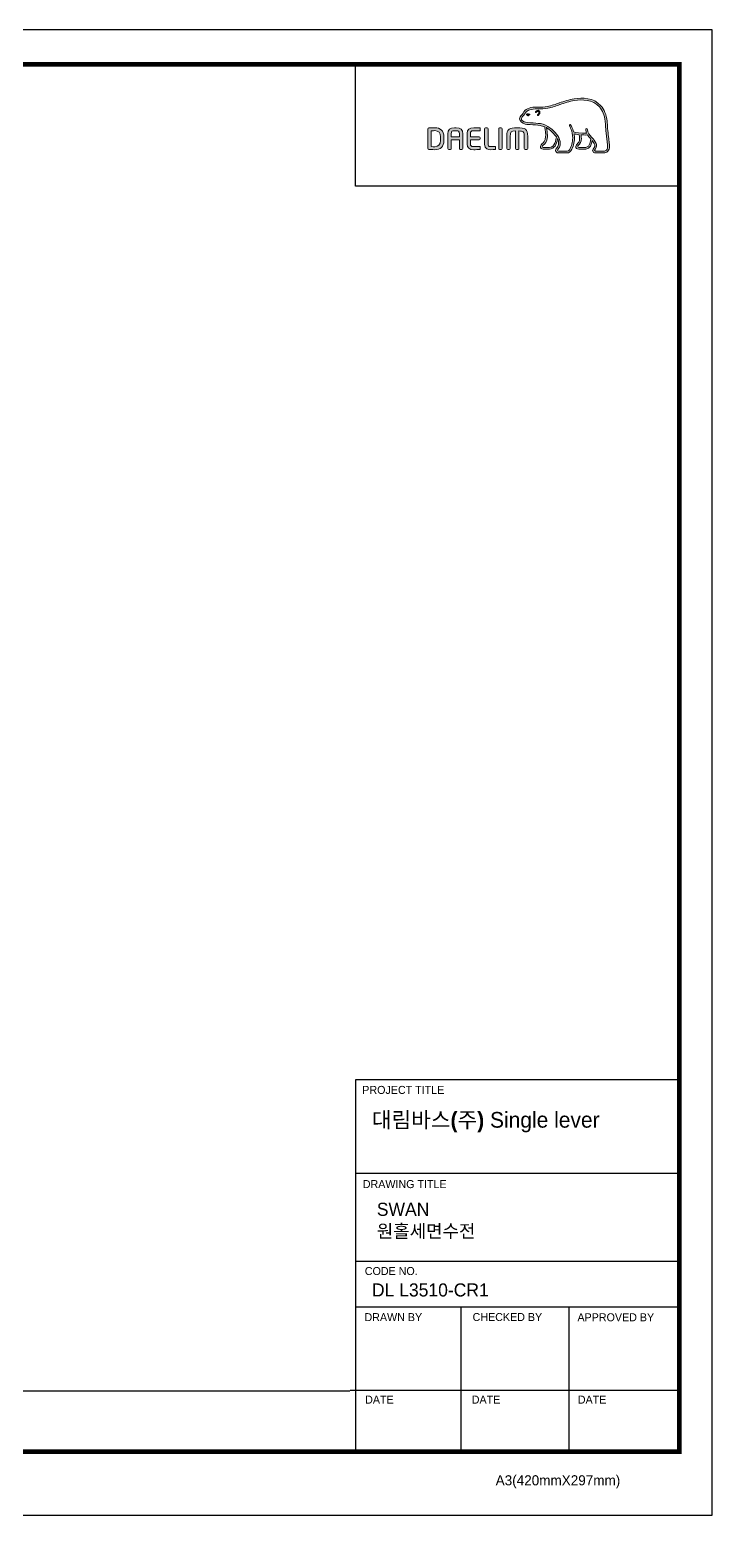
# Model space of a CAD drawing. Extents: x 840 to 1630, y 0 to 579.
# Drawn here: x 1364 to 1630, y 0 to 579 of the extents above; entities that cross this region are included whole.
import ezdxf

# ---------------------------------------------------------------- set-up
doc = ezdxf.new("R2010")
doc.units = 0
doc.header["$LTSCALE"] = 10
doc.header["$MEASUREMENT"] = 0
doc.layers.get('0').update_dxf_attribs({"linetype": 'CONTINUOUS'})
doc.layers.add('레이어 1', color=7, linetype='CONTINUOUS', lineweight=0)
doc.styles.add('Daelim Dimension', font='')
doc.styles.get('Daelim Dimension').set_extended_font_data('나눔고딕')

msp = doc.modelspace()

# ---------------------------------------------------------------- hatches: boundary and pattern name
at = {"layer": '레이어 1'}
h = msp.add_hatch(color=5, dxfattribs=at)
h.dxf.hatch_style = 1
edge = h.paths.add_edge_path(flags=16)
edge.add_spline(control_points=[(1588.63, 531.89), (1588.29, 531.51), (1587.86, 531.5), (1587.84, 531.5), (1587.84, 531.5), (1584.37, 531.5), (1584.37, 531.5), (1584.25, 531.5), (1584.15, 531.53), (1584.09, 531.6), (1584.03, 531.65), (1584.01, 531.73), (1584.01, 531.82), (1584.01, 532.02), (1584.15, 532.2), (1584.3, 532.39), (1584.44, 532.57), (1584.58, 532.74), (1584.65, 532.95), (1584.84, 533.46), (1584.82, 534), (1584.6, 534.48), (1584.19, 535.35), (1583.58, 536.03), (1582.99, 536.69), (1582.99, 536.69), (1582.79, 536.91), (1582.79, 536.91), (1582.03, 537.77), (1581.24, 538.65), (1581.18, 539.84), (1581.16, 540.08), (1581.05, 540.22), (1580.9, 540.21), (1580.9, 540.21), (1580.68, 540.11), (1580.67, 540.11), (1580.61, 540.04), (1580.58, 539.94), (1580.58, 539.83), (1580.58, 539.83), (1580.58, 539.79), (1580.58, 539.79), (1580.61, 539.35), (1580.71, 538.93), (1580.89, 538.49), (1580.89, 538.49), (1580.91, 538.45), (1580.91, 538.45), (1580.91, 538.45), (1580.86, 538.44), (1580.86, 538.44), (1578.64, 538.36), (1576.46, 538.78), (1575.82, 538.93), (1575.42, 540.52), (1574.78, 541.57), (1574.76, 541.62), (1574.71, 541.7), (1574.63, 541.77), (1574.55, 541.79), (1574.55, 541.79), (1574.36, 541.76), (1574.34, 541.76), (1574.32, 541.73), (1574.29, 541.69), (1574.22, 541.59), (1574.22, 541.59), (1574.21, 541.51), (1574.21, 541.51), (1574.21, 541.51), (1574.27, 541.3), (1574.27, 541.3), (1574.32, 541.22), (1575.46, 539.22), (1575.46, 536.57), (1575.46, 534.94), (1575.03, 533.4), (1574.18, 531.99), (1573.98, 531.65), (1573.71, 531.5), (1573.32, 531.5), (1573.32, 531.5), (1569.9, 531.5), (1569.9, 531.5), (1569.79, 531.5), (1569.55, 531.58), (1569.55, 531.83), (1569.55, 531.96), (1569.68, 532.19), (1569.89, 532.42), (1571.31, 534.01), (1570.49, 536.48), (1569.13, 538.11), (1567.81, 539.68), (1565.66, 541.66), (1562.9, 542.16), (1561.92, 542.33), (1560.31, 542.42), (1559.01, 542.5), (1559.01, 542.5), (1557.7, 542.58), (1557.7, 542.58), (1557.02, 542.63), (1555.91, 543.04), (1555.57, 543.68), (1555.43, 543.95), (1555.44, 544.22), (1555.62, 544.53), (1555.74, 544.72), (1555.89, 544.88), (1556.09, 545.07), (1556.3, 545.29), (1556.52, 545.52), (1556.7, 545.82), (1556.7, 545.82), (1556.75, 545.91), (1556.75, 545.91), (1557.41, 547.17), (1558.76, 547.84), (1560.79, 547.89), (1560.79, 547.89), (1561.93, 547.9), (1561.93, 547.9), (1563.18, 547.91), (1564.6, 547.92), (1565.76, 548.17), (1567.4, 548.52), (1569.05, 549.08), (1570.5, 549.58), (1570.5, 549.58), (1570.54, 549.59), (1570.54, 549.59), (1572.34, 550.21), (1574.19, 550.84), (1576.09, 551.15), (1579.13, 551.65), (1583.3, 551.63), (1585.92, 548.69), (1587.13, 547.33), (1587.88, 545.45), (1588.14, 543.12), (1588.14, 543.12), (1588.13, 543.12), (1588.12, 543.13), (1588.14, 543.08), (1588.16, 542.82), (1588.27, 541.34), (1588.3, 540.62), (1588.33, 539.88), (1588.52, 538.51), (1588.52, 538.51), (1589.05, 533.93), (1589.05, 533.93), (1589.05, 533.93), (1589.08, 533.37), (1589.08, 533.37), (1589.08, 532.71), (1588.93, 532.21), (1588.63, 531.89)], knot_values=[0, 0, 0, 0, 1, 1, 1, 2, 2, 2, 3, 3, 3, 4, 4, 4, 5, 5, 5, 6, 6, 6, 7, 7, 7, 8, 8, 8, 9, 9, 9, 10, 10, 10, 11, 11, 11, 12, 12, 12, 13, 13, 13, 14, 14, 14, 15, 15, 15, 16, 16, 16, 17, 17, 17, 18, 18, 18, 19, 19, 19, 20, 20, 20, 21, 21, 21, 22, 22, 22, 23, 23, 23, 24, 24, 24, 25, 25, 25, 26, 26, 26, 27, 27, 27, 28, 28, 28, 29, 29, 29, 30, 30, 30, 31, 31, 31, 32, 32, 32, 33, 33, 33, 34, 34, 34, 35, 35, 35, 36, 36, 36, 37, 37, 37, 38, 38, 38, 39, 39, 39, 40, 40, 40, 41, 41, 41, 42, 42, 42, 43, 43, 43, 44, 44, 44, 45, 45, 45, 46, 46, 46, 47, 47, 47, 48, 48, 48, 49, 49, 49, 50, 50, 50, 51, 51, 51, 52, 52, 52, 53, 53, 53, 53], degree=3, periodic=0)
edge = h.paths.add_edge_path(flags=16)
edge.add_spline(control_points=[(1580.63, 532.88), (1580.63, 532.88), (1577.8, 532.88), (1577.8, 532.88), (1577.59, 532.88), (1577.43, 533.04), (1577.43, 533.26), (1577.43, 533.41), (1577.56, 533.59), (1577.68, 533.72), (1578.25, 534.27), (1578.84, 535.03), (1578.84, 536.47), (1578.84, 536.47), (1578.8, 537.12), (1578.8, 537.13), (1578.8, 537.13), (1578.7, 537.76), (1578.7, 537.76), (1578.7, 537.76), (1578.69, 537.8), (1578.69, 537.8), (1578.69, 537.8), (1578.73, 537.8), (1578.73, 537.8), (1579.26, 537.76), (1580.29, 537.7), (1581.27, 537.75), (1581.51, 537.35), (1581.91, 536.85), (1582.5, 536.17), (1582.47, 535.83), (1582.19, 532.88), (1580.63, 532.88)], knot_values=[0, 0, 0, 0, 1, 1, 1, 2, 2, 2, 3, 3, 3, 4, 4, 4, 5, 5, 5, 6, 6, 6, 7, 7, 7, 8, 8, 8, 9, 9, 9, 10, 10, 10, 11, 11, 11, 11], degree=3, periodic=0)
edge = h.paths.add_edge_path(flags=16)
edge.add_spline(control_points=[(1566.45, 532.88), (1566.45, 532.88), (1563.97, 532.88), (1563.97, 532.88), (1563.78, 532.88), (1563.58, 533.03), (1563.58, 533.26), (1563.58, 533.39), (1563.7, 533.56), (1563.91, 533.73), (1564.54, 534.23), (1565.49, 534.99), (1565.59, 537.08), (1565.59, 537.08), (1565.61, 537.65), (1565.61, 537.65), (1565.61, 538.54), (1565.4, 539.61), (1565.21, 540.57), (1565.21, 540.57), (1565.18, 540.67), (1565.18, 540.67), (1565.18, 540.67), (1565.26, 540.6), (1565.26, 540.6), (1565.63, 540.38), (1567.65, 539), (1569.09, 536.97), (1568.97, 536.01), (1568.43, 532.88), (1566.45, 532.88)], knot_values=[0, 0, 0, 0, 1, 1, 1, 2, 2, 2, 3, 3, 3, 4, 4, 4, 5, 5, 5, 6, 6, 6, 7, 7, 7, 8, 8, 8, 9, 9, 9, 10, 10, 10, 10], degree=3, periodic=0)
edge = h.paths.add_edge_path()
edge.add_spline(control_points=[(1589.75, 534), (1589.74, 534), (1589.22, 538.61), (1589.22, 538.61), (1589.02, 539.98), (1589, 540.72), (1588.97, 541.37), (1588.97, 541.37), (1588.84, 543.19), (1588.84, 543.19), (1588.56, 545.67), (1587.76, 547.68), (1586.45, 549.15), (1583.61, 552.34), (1579.19, 552.37), (1575.97, 551.84), (1574, 551.52), (1572.12, 550.87), (1570.3, 550.25), (1570.3, 550.25), (1570.24, 550.23), (1570.24, 550.23), (1568.82, 549.74), (1567.2, 549.19), (1565.61, 548.85), (1564.53, 548.62), (1563.16, 548.61), (1561.96, 548.6), (1561.96, 548.6), (1560.76, 548.59), (1560.76, 548.59), (1558.47, 548.53), (1556.91, 547.74), (1556.12, 546.23), (1556.12, 546.23), (1556.09, 546.16), (1556.09, 546.16), (1555.96, 545.94), (1555.76, 545.74), (1555.59, 545.57), (1555.4, 545.38), (1555.18, 545.16), (1555.02, 544.88), (1554.85, 544.6), (1554.77, 544.32), (1554.77, 544.04), (1554.77, 543.81), (1554.83, 543.58), (1554.95, 543.36), (1555.43, 542.44), (1556.82, 541.94), (1557.65, 541.88), (1557.65, 541.88), (1558.87, 541.8), (1558.9, 541.8), (1560.12, 541.73), (1561.8, 541.64), (1562.77, 541.46), (1563.34, 541.36), (1563.99, 541.16), (1564.59, 540.88), (1564.63, 540.72), (1564.94, 539.34), (1564.94, 537.65), (1564.94, 537.65), (1564.93, 537.11), (1564.93, 537.11), (1564.84, 535.32), (1564.06, 534.7), (1563.49, 534.24), (1563.43, 534.19), (1562.92, 533.77), (1562.88, 533.26), (1562.86, 532.98), (1562.94, 532.71), (1563.12, 532.53), (1563.3, 532.32), (1563.59, 532.22), (1563.97, 532.22), (1563.97, 532.22), (1566.45, 532.22), (1566.45, 532.22), (1568.31, 532.22), (1569.22, 534.22), (1569.5, 536.09), (1569.5, 536.09), (1569.51, 536.35), (1569.51, 536.35), (1569.51, 536.35), (1569.59, 536.22), (1569.59, 536.22), (1569.82, 535.69), (1569.97, 535.06), (1569.97, 534.58), (1569.97, 533.91), (1569.76, 533.33), (1569.37, 532.89), (1569.27, 532.79), (1568.77, 532.28), (1568.77, 531.76), (1568.77, 531.76), (1568.77, 531.68), (1568.77, 531.68), (1568.85, 531.07), (1569.34, 530.8), (1569.79, 530.8), (1569.79, 530.8), (1573.32, 530.8), (1573.32, 530.8), (1573.95, 530.8), (1574.46, 531.09), (1574.79, 531.63), (1575.68, 533.12), (1576.14, 534.73), (1576.14, 536.43), (1576.14, 536.96), (1576.09, 537.53), (1575.99, 538.12), (1575.99, 538.12), (1575.98, 538.16), (1575.98, 538.16), (1575.98, 538.16), (1576.03, 538.15), (1576.03, 538.15), (1576.45, 538.07), (1577.13, 537.95), (1577.98, 537.86), (1577.98, 537.86), (1578, 537.86), (1578, 537.86), (1578, 537.86), (1578.11, 537.21), (1578.11, 537.21), (1578.11, 537.21), (1578.14, 537.06), (1578.14, 537.06), (1578.14, 537.06), (1578.17, 536.49), (1578.17, 536.49), (1578.17, 535.11), (1577.55, 534.52), (1577.22, 534.2), (1577.21, 534.19), (1576.74, 533.72), (1576.69, 533.3), (1576.69, 533.3), (1576.68, 533.17), (1576.68, 533.17), (1576.68, 533.04), (1576.71, 532.78), (1576.94, 532.54), (1577.15, 532.32), (1577.46, 532.22), (1577.88, 532.22), (1577.88, 532.22), (1580.63, 532.22), (1580.63, 532.22), (1582.29, 532.22), (1582.8, 534.34), (1583, 535.53), (1583, 535.53), (1583.01, 535.65), (1583.01, 535.65), (1583.01, 535.65), (1583.07, 535.56), (1583.07, 535.56), (1583.46, 535.07), (1583.8, 534.52), (1583.96, 534.18), (1584.04, 534.01), (1584.09, 533.81), (1584.09, 533.61), (1584.09, 533.61), (1584.03, 533.22), (1584.03, 533.22), (1583.96, 533), (1583.82, 532.8), (1583.67, 532.61), (1583.46, 532.33), (1583.24, 532.05), (1583.24, 531.7), (1583.24, 531.7), (1583.26, 531.51), (1583.26, 531.51), (1583.36, 531.05), (1583.73, 530.8), (1584.31, 530.8), (1584.31, 530.8), (1587.84, 530.8), (1587.84, 530.8), (1587.91, 530.8), (1588.6, 530.82), (1589.14, 531.4), (1589.57, 531.87), (1589.78, 532.51), (1589.78, 533.36), (1589.78, 533.36), (1589.75, 534), (1589.75, 534)], knot_values=[0, 0, 0, 0, 1, 1, 1, 2, 2, 2, 3, 3, 3, 4, 4, 4, 5, 5, 5, 6, 6, 6, 7, 7, 7, 8, 8, 8, 9, 9, 9, 10, 10, 10, 11, 11, 11, 12, 12, 12, 13, 13, 13, 14, 14, 14, 15, 15, 15, 16, 16, 16, 17, 17, 17, 18, 18, 18, 19, 19, 19, 20, 20, 20, 21, 21, 21, 22, 22, 22, 23, 23, 23, 24, 24, 24, 25, 25, 25, 26, 26, 26, 27, 27, 27, 28, 28, 28, 29, 29, 29, 30, 30, 30, 31, 31, 31, 32, 32, 32, 33, 33, 33, 34, 34, 34, 35, 35, 35, 36, 36, 36, 37, 37, 37, 38, 38, 38, 39, 39, 39, 40, 40, 40, 41, 41, 41, 42, 42, 42, 43, 43, 43, 44, 44, 44, 45, 45, 45, 46, 46, 46, 47, 47, 47, 48, 48, 48, 49, 49, 49, 50, 50, 50, 51, 51, 51, 52, 52, 52, 53, 53, 53, 54, 54, 54, 55, 55, 55, 56, 56, 56, 57, 57, 57, 58, 58, 58, 59, 59, 59, 60, 60, 60, 61, 61, 61, 62, 62, 62, 63, 63, 63, 64, 64, 64, 65, 65, 65, 66, 66, 66, 66], degree=3, periodic=0)
edge = h.paths.add_edge_path(flags=0)
edge.add_spline(control_points=[(1557.59, 545.9), (1557.59, 545.9), (1558.11, 546.14), (1558.74, 545.89), (1558.74, 545.89), (1558.82, 545.86), (1558.72, 545.71), (1558.41, 545.3), (1558.1, 545.21), (1558.1, 545.21), (1558.1, 545.21), (1557.88, 545.13), (1557.76, 545.28), (1557.51, 545.57), (1557.5, 545.74), (1557.5, 545.74), (1557.5, 545.74), (1557.47, 545.87), (1557.59, 545.9)], knot_values=[0, 0, 0, 0, 1, 1, 1, 2, 2, 2, 3, 3, 3, 4, 4, 4, 5, 5, 5, 6, 6, 6, 6], degree=3, periodic=0)
edge = h.paths.add_edge_path(flags=0)
edge.add_spline(control_points=[(1560.98, 546.85), (1560.9, 546.76), (1560.9, 546.62), (1560.98, 546.55), (1561.06, 546.48), (1561.2, 546.5), (1561.27, 546.58), (1561.31, 546.62), (1561.74, 547.12), (1562.1, 546.87), (1562.23, 546.77), (1562.29, 546.64), (1562.27, 546.46), (1562.24, 546.18), (1561.99, 545.86), (1561.82, 545.76), (1561.73, 545.7), (1561.66, 545.57), (1561.71, 545.47), (1561.75, 545.37), (1561.88, 545.34), (1561.98, 545.39), (1562.29, 545.54), (1562.67, 546.02), (1562.72, 546.48), (1562.76, 546.79), (1562.62, 547.05), (1562.37, 547.22), (1561.82, 547.61), (1561.21, 547.09), (1560.98, 546.85)], knot_values=[0, 0, 0, 0, 1, 1, 1, 2, 2, 2, 3, 3, 3, 4, 4, 4, 5, 5, 5, 6, 6, 6, 7, 7, 7, 8, 8, 8, 9, 9, 9, 10, 10, 10, 10], degree=3, periodic=0)
edge = h.paths.add_edge_path(flags=0)
edge.add_spline(control_points=[(1560.91, 546.47), (1560.91, 546.47), (1560.91, 546.47), (1560.91, 546.47), (1560.91, 546.47), (1560.91, 546.47), (1560.91, 546.47)], knot_values=[0, 0, 0, 0, 1, 1, 1, 2, 2, 2, 2], degree=3, periodic=0)
h = msp.add_hatch(color=5, dxfattribs=at)
h.dxf.hatch_style = 2
edge = h.paths.add_edge_path()
edge.add_spline(control_points=[(1557.59, 545.9), (1557.59, 545.9), (1558.11, 546.14), (1558.74, 545.89), (1558.74, 545.89), (1558.82, 545.86), (1558.72, 545.71), (1558.41, 545.3), (1558.1, 545.21), (1558.1, 545.21), (1558.1, 545.21), (1557.88, 545.13), (1557.76, 545.28), (1557.51, 545.57), (1557.5, 545.74), (1557.5, 545.74), (1557.5, 545.74), (1557.47, 545.87), (1557.59, 545.9)], knot_values=[0, 0, 0, 0, 1, 1, 1, 2, 2, 2, 3, 3, 3, 4, 4, 4, 5, 5, 5, 6, 6, 6, 6], degree=3, periodic=0)
h = msp.add_hatch(color=5, dxfattribs=at)
h.dxf.hatch_style = 2
edge = h.paths.add_edge_path()
edge.add_spline(control_points=[(1560.98, 546.85), (1560.9, 546.76), (1560.9, 546.62), (1560.98, 546.55), (1561.06, 546.48), (1561.2, 546.5), (1561.27, 546.58), (1561.31, 546.62), (1561.74, 547.12), (1562.1, 546.87), (1562.23, 546.77), (1562.29, 546.64), (1562.27, 546.46), (1562.24, 546.18), (1561.99, 545.86), (1561.82, 545.76), (1561.73, 545.7), (1561.66, 545.57), (1561.71, 545.47), (1561.75, 545.37), (1561.88, 545.34), (1561.98, 545.39), (1562.29, 545.54), (1562.67, 546.02), (1562.72, 546.48), (1562.76, 546.79), (1562.62, 547.05), (1562.37, 547.22), (1561.82, 547.61), (1561.21, 547.09), (1560.98, 546.85)], knot_values=[0, 0, 0, 0, 1, 1, 1, 2, 2, 2, 3, 3, 3, 4, 4, 4, 5, 5, 5, 6, 6, 6, 7, 7, 7, 8, 8, 8, 9, 9, 9, 10, 10, 10, 10], degree=3, periodic=0)
h = msp.add_hatch(color=5, dxfattribs=at)
h.dxf.hatch_style = 2
edge = h.paths.add_edge_path()
edge.add_spline(control_points=[(1523.93, 535.57), (1523.93, 533.96), (1523.2, 533.18), (1521.69, 533.18), (1521.69, 533.18), (1520.65, 533.2), (1520.38, 533.2), (1520.38, 533.2), (1520.38, 539.37), (1520.38, 539.37), (1520.92, 539.42), (1521.68, 539.43), (1521.69, 539.43), (1523.24, 539.43), (1523.93, 538.7), (1523.93, 537.04), (1523.93, 537.04), (1523.93, 535.57), (1523.93, 535.57)], knot_values=[0, 0, 0, 0, 1, 1, 1, 2, 2, 2, 3, 3, 3, 4, 4, 4, 5, 5, 5, 6, 6, 6, 6], degree=3, periodic=0)
edge = h.paths.add_edge_path()
edge.add_spline(control_points=[(1521.69, 540.59), (1520.85, 540.59), (1519.76, 540.54), (1519.4, 540.48), (1519.18, 540.45), (1519.04, 540.28), (1519.04, 540.06), (1519.04, 540.06), (1519.04, 532.55), (1519.04, 532.55), (1519.04, 532.32), (1519.18, 532.16), (1519.42, 532.13), (1519.75, 532.07), (1520.84, 532.02), (1521.69, 532.02), (1524.03, 532.02), (1525.27, 533.25), (1525.27, 535.57), (1525.27, 535.57), (1525.27, 537.04), (1525.27, 537.04), (1525.27, 539.36), (1524.03, 540.59), (1521.69, 540.59)], knot_values=[0, 0, 0, 0, 1, 1, 1, 2, 2, 2, 3, 3, 3, 4, 4, 4, 5, 5, 5, 6, 6, 6, 7, 7, 7, 8, 8, 8, 8], degree=3, periodic=0)
h = msp.add_hatch(color=5, dxfattribs=at)
h.dxf.hatch_style = 2
edge = h.paths.add_edge_path()
edge.add_spline(control_points=[(1531.31, 537.05), (1531.31, 537.05), (1528.15, 537.05), (1528.15, 537.05), (1528.15, 537.17), (1528.15, 538.18), (1528.15, 538.18), (1528.15, 539.23), (1528.46, 539.41), (1529.4, 539.41), (1529.4, 539.41), (1530.06, 539.41), (1530.06, 539.41), (1531, 539.41), (1531.31, 539.23), (1531.31, 538.18), (1531.31, 538.18), (1531.31, 537.17), (1531.31, 537.05)], knot_values=[0, 0, 0, 0, 1, 1, 1, 2, 2, 2, 3, 3, 3, 4, 4, 4, 5, 5, 5, 6, 6, 6, 6], degree=3, periodic=0)
edge = h.paths.add_edge_path()
edge.add_spline(control_points=[(1530.06, 540.59), (1530.06, 540.59), (1529.4, 540.59), (1529.4, 540.59), (1527.61, 540.59), (1526.82, 539.85), (1526.82, 538.18), (1526.82, 538.18), (1526.82, 532.47), (1526.82, 532.47), (1526.82, 532.26), (1526.98, 532.09), (1527.17, 532.09), (1527.17, 532.09), (1527.8, 532.09), (1527.8, 532.09), (1528.02, 532.09), (1528.15, 532.28), (1528.15, 532.47), (1528.15, 532.47), (1528.15, 535.75), (1528.15, 535.88), (1528.15, 535.88), (1531.31, 535.88), (1531.31, 535.88), (1531.31, 535.75), (1531.31, 532.47), (1531.31, 532.47), (1531.31, 532.26), (1531.47, 532.09), (1531.67, 532.09), (1531.67, 532.09), (1532.29, 532.09), (1532.29, 532.09), (1532.5, 532.09), (1532.65, 532.29), (1532.65, 532.47), (1532.65, 532.47), (1532.65, 538.18), (1532.65, 538.18), (1532.65, 539.85), (1531.85, 540.59), (1530.06, 540.59)], knot_values=[0, 0, 0, 0, 1, 1, 1, 2, 2, 2, 3, 3, 3, 4, 4, 4, 5, 5, 5, 6, 6, 6, 7, 7, 7, 8, 8, 8, 9, 9, 9, 10, 10, 10, 11, 11, 11, 12, 12, 12, 13, 13, 13, 14, 14, 14, 14], degree=3, periodic=0)
h = msp.add_hatch(color=5, dxfattribs=at)
h.dxf.hatch_style = 2
edge = h.paths.add_edge_path()
edge.add_spline(control_points=[(1534.35, 538.41), (1534.35, 538.41), (1534.35, 534.2), (1534.35, 534.2), (1534.35, 532.73), (1535.19, 532.02), (1536.92, 532.02), (1537.68, 532.02), (1538.72, 532.03), (1539.13, 532.07), (1539.13, 532.07), (1539.34, 532.09), (1539.34, 532.09), (1539.34, 532.09), (1539.4, 532.1), (1539.4, 532.1), (1539.4, 532.1), (1539.4, 533.22), (1539.4, 533.22), (1539.4, 533.22), (1536.93, 533.22), (1536.93, 533.22), (1535.69, 533.22), (1535.69, 533.57), (1535.69, 534.2), (1535.69, 534.2), (1535.69, 535.76), (1535.69, 535.88), (1535.82, 535.88), (1539.01, 535.88), (1539.01, 535.88), (1539.22, 535.88), (1539.39, 536.05), (1539.39, 536.25), (1539.39, 536.25), (1539.39, 536.67), (1539.39, 536.67), (1539.39, 536.88), (1539.22, 537.04), (1539.01, 537.04), (1539.01, 537.04), (1535.82, 537.04), (1535.69, 537.04), (1535.69, 537.16), (1535.69, 538.41), (1535.69, 538.41), (1535.69, 539.04), (1535.69, 539.39), (1536.93, 539.39), (1536.93, 539.39), (1539.39, 539.38), (1539.39, 539.38), (1539.39, 539.38), (1539.39, 540.5), (1539.39, 540.5), (1539.39, 540.5), (1539.13, 540.53), (1539.13, 540.53), (1538.65, 540.57), (1537.53, 540.59), (1536.92, 540.59), (1535.19, 540.59), (1534.35, 539.88), (1534.35, 538.41)], knot_values=[0, 0, 0, 0, 1, 1, 1, 2, 2, 2, 3, 3, 3, 4, 4, 4, 5, 5, 5, 6, 6, 6, 7, 7, 7, 8, 8, 8, 9, 9, 9, 10, 10, 10, 11, 11, 11, 12, 12, 12, 13, 13, 13, 14, 14, 14, 15, 15, 15, 16, 16, 16, 17, 17, 17, 18, 18, 18, 19, 19, 19, 20, 20, 20, 21, 21, 21, 21], degree=3, periodic=0)
h = msp.add_hatch(color=5, dxfattribs=at)
h.dxf.hatch_style = 2
edge = h.paths.add_edge_path()
edge.add_spline(control_points=[(1541.54, 540.52), (1541.33, 540.52), (1541.16, 540.35), (1541.16, 540.14), (1541.16, 540.14), (1541.16, 534.2), (1541.16, 534.2), (1541.16, 532.27), (1542.48, 532.02), (1543.63, 532.02), (1544.47, 532.02), (1544.69, 532.05), (1544.94, 532.1), (1544.94, 532.1), (1545.09, 532.12), (1545.09, 532.12), (1545.08, 532.12), (1545.28, 532.14), (1545.28, 532.14), (1545.28, 532.14), (1545.34, 532.15), (1545.34, 532.15), (1545.34, 532.15), (1545.34, 533.22), (1545.34, 533.22), (1545.34, 533.22), (1543.64, 533.22), (1543.64, 533.22), (1542.5, 533.22), (1542.5, 533.65), (1542.5, 534.07), (1542.5, 534.07), (1542.5, 540.14), (1542.5, 540.14), (1542.5, 540.35), (1542.32, 540.52), (1542.12, 540.52), (1542.12, 540.52), (1541.54, 540.52), (1541.54, 540.52)], knot_values=[0, 0, 0, 0, 1, 1, 1, 2, 2, 2, 3, 3, 3, 4, 4, 4, 5, 5, 5, 6, 6, 6, 7, 7, 7, 8, 8, 8, 9, 9, 9, 10, 10, 10, 11, 11, 11, 12, 12, 12, 13, 13, 13, 13], degree=3, periodic=0)
h = msp.add_hatch(color=5, dxfattribs=at)
h.dxf.hatch_style = 2
edge = h.paths.add_edge_path()
edge.add_spline(control_points=[(1546.99, 540.52), (1546.77, 540.52), (1546.64, 540.33), (1546.64, 540.15), (1546.64, 540.15), (1546.64, 532.47), (1546.64, 532.47), (1546.64, 532.26), (1546.8, 532.09), (1546.99, 532.09), (1546.99, 532.09), (1547.62, 532.09), (1547.62, 532.09), (1547.84, 532.09), (1547.97, 532.28), (1547.97, 532.47), (1547.97, 532.47), (1547.97, 540.15), (1547.97, 540.15), (1547.97, 540.36), (1547.82, 540.52), (1547.62, 540.52), (1547.62, 540.52), (1546.99, 540.52), (1546.99, 540.52)], knot_values=[0, 0, 0, 0, 1, 1, 1, 2, 2, 2, 3, 3, 3, 4, 4, 4, 5, 5, 5, 6, 6, 6, 7, 7, 7, 8, 8, 8, 8], degree=3, periodic=0)
h = msp.add_hatch(color=5, dxfattribs=at)
h.dxf.hatch_style = 2
edge = h.paths.add_edge_path()
edge.add_spline(control_points=[(1549.77, 537.2), (1549.77, 537.2), (1549.77, 532.47), (1549.77, 532.47), (1549.77, 532.26), (1549.93, 532.09), (1550.13, 532.09), (1550.13, 532.09), (1550.76, 532.09), (1550.76, 532.09), (1550.99, 532.09), (1551.12, 532.28), (1551.12, 532.47), (1551.12, 532.47), (1551.12, 537.08), (1551.12, 537.08), (1551.12, 539.12), (1551.47, 539.31), (1553.19, 539.32), (1553.19, 539.19), (1553.19, 532.47), (1553.19, 532.47), (1553.19, 532.25), (1553.34, 532.09), (1553.54, 532.09), (1553.54, 532.09), (1554.16, 532.09), (1554.16, 532.09), (1554.39, 532.09), (1554.52, 532.28), (1554.52, 532.47), (1554.52, 532.47), (1554.52, 539.17), (1554.52, 539.3), (1555.33, 539.3), (1555.89, 539.24), (1556.2, 538.93), (1556.52, 538.61), (1556.58, 538.01), (1556.58, 537.08), (1556.58, 537.08), (1556.58, 532.47), (1556.58, 532.47), (1556.58, 532.26), (1556.75, 532.09), (1556.94, 532.09), (1556.94, 532.09), (1557.58, 532.09), (1557.58, 532.09), (1557.8, 532.09), (1557.93, 532.29), (1557.93, 532.47), (1557.93, 532.47), (1557.93, 537.2), (1557.93, 537.2), (1557.93, 540.07), (1556.92, 540.55), (1553.86, 540.55), (1550.79, 540.55), (1549.77, 540.07), (1549.77, 537.2)], knot_values=[0, 0, 0, 0, 1, 1, 1, 2, 2, 2, 3, 3, 3, 4, 4, 4, 5, 5, 5, 6, 6, 6, 7, 7, 7, 8, 8, 8, 9, 9, 9, 10, 10, 10, 11, 11, 11, 12, 12, 12, 13, 13, 13, 14, 14, 14, 15, 15, 15, 16, 16, 16, 17, 17, 17, 18, 18, 18, 19, 19, 19, 20, 20, 20, 20], degree=3, periodic=0)

# ---------------------------------------------------------------- linework, layer by layer
at = {"color": 5, "lineweight": -3, "ltscale": 0.5}
for p, q in [((1490.82, 517.77), (1490.82, 565.32)), ((1490.82, 169.65), (1490.82, 24.02))]:
    msp.add_line(p, q, dxfattribs=at)
at = {"color": 5}
msp.add_line((1566.34, 532.22), (1566.34, 532.22), dxfattribs=at)
at = {"color": 5, "lineweight": -3, "ltscale": 40}
for p, q in [((1617.06, 517.77), (1490.82, 517.77)), ((1617.06, 169.65), (1490.82, 169.65)), ((1617.06, 133.17), (1490.82, 133.17)), ((1617.06, 133.17), (1490.82, 133.17)), ((1617.06, 98.84), (1490.82, 98.84)), ((1617.06, 98.84), (1490.82, 98.84)), ((1617.06, 81.14), (1490.82, 81.14)), ((1617.06, 81.14), (1490.82, 81.14)), ((1531.83, 81.14), (1531.83, 24.78)), ((1573.91, 81.14), (1573.91, 24.78)), ((1617.06, 48.58), (1488.83, 48.58)), ((1617.06, 48.58), (1491.81, 48.58)), ((1617.06, 24.78), (1508.87, 24.78))]:
    msp.add_line(p, q, dxfattribs=at)
at = {"color": 5, "lineweight": -3}
msp.add_line((852.66, 48.49), (1488.68, 48.49), dxfattribs=at)
at = {"lineweight": -3, "ltscale": 0.5}
msp.add_lwpolyline([(839.96, 0), (1629.84, 0), (1629.84, 578.76), (839.96, 578.76)], close=True, dxfattribs=at)
at = {"color": 5, "linetype": 'ByBlock', "lineweight": -3, "const_width": 1.82}
msp.add_lwpolyline([(852.66, 24.78), (1617.06, 24.78), (1617.06, 565.32), (852.66, 565.32)], close=True, dxfattribs=at)
at = {"layer": '레이어 1', "color": 5}
for points, knots in [([(1589.75, 534), (1589.74, 534), (1589.22, 538.61), (1589.22, 538.61), (1589.02, 539.98), (1589, 540.72), (1588.97, 541.37), (1588.97, 541.37), (1588.84, 543.19), (1588.84, 543.19), (1588.56, 545.67), (1587.76, 547.68), (1586.45, 549.15), (1583.61, 552.34), (1579.19, 552.37), (1575.97, 551.84), (1574, 551.52), (1572.12, 550.87), (1570.3, 550.25), (1570.3, 550.25), (1570.24, 550.23), (1570.24, 550.23), (1568.82, 549.74), (1567.2, 549.19), (1565.61, 548.85), (1564.53, 548.62), (1563.16, 548.61), (1561.96, 548.6), (1561.96, 548.6), (1560.76, 548.59), (1560.76, 548.59), (1558.47, 548.53), (1556.91, 547.74), (1556.12, 546.23), (1556.12, 546.23), (1556.09, 546.16), (1556.09, 546.16), (1555.96, 545.94), (1555.76, 545.74), (1555.59, 545.57), (1555.4, 545.38), (1555.18, 545.16), (1555.02, 544.88), (1554.85, 544.6), (1554.77, 544.32), (1554.77, 544.04), (1554.77, 543.81), (1554.83, 543.58), (1554.95, 543.36), (1555.43, 542.44), (1556.82, 541.94), (1557.65, 541.88), (1557.65, 541.88), (1558.87, 541.8), (1558.9, 541.8), (1560.12, 541.73), (1561.8, 541.64), (1562.77, 541.46), (1563.34, 541.36), (1563.99, 541.16), (1564.59, 540.88), (1564.63, 540.72), (1564.94, 539.34), (1564.94, 537.65), (1564.94, 537.65), (1564.93, 537.11), (1564.93, 537.11), (1564.84, 535.32), (1564.06, 534.7), (1563.49, 534.24), (1563.43, 534.19), (1562.92, 533.77), (1562.88, 533.26), (1562.86, 532.98), (1562.94, 532.71), (1563.12, 532.53), (1563.3, 532.32), (1563.59, 532.22), (1563.97, 532.22), (1563.97, 532.22), (1566.45, 532.22), (1566.45, 532.22), (1568.31, 532.22), (1569.22, 534.22), (1569.5, 536.09), (1569.5, 536.09), (1569.51, 536.35), (1569.51, 536.35), (1569.51, 536.35), (1569.59, 536.22), (1569.59, 536.22), (1569.82, 535.69), (1569.97, 535.06), (1569.97, 534.58), (1569.97, 533.91), (1569.76, 533.33), (1569.37, 532.89), (1569.27, 532.79), (1568.77, 532.28), (1568.77, 531.76), (1568.77, 531.76), (1568.77, 531.68), (1568.77, 531.68), (1568.85, 531.07), (1569.34, 530.8), (1569.79, 530.8), (1569.79, 530.8), (1573.32, 530.8), (1573.32, 530.8), (1573.95, 530.8), (1574.46, 531.09), (1574.79, 531.63), (1575.68, 533.12), (1576.14, 534.73), (1576.14, 536.43), (1576.14, 536.96), (1576.09, 537.53), (1575.99, 538.12), (1575.99, 538.12), (1575.98, 538.16), (1575.98, 538.16), (1575.98, 538.16), (1576.03, 538.15), (1576.03, 538.15), (1576.45, 538.07), (1577.13, 537.95), (1577.98, 537.86), (1577.98, 537.86), (1578, 537.86), (1578, 537.86), (1578, 537.86), (1578.11, 537.21), (1578.11, 537.21), (1578.11, 537.21), (1578.14, 537.06), (1578.14, 537.06), (1578.14, 537.06), (1578.17, 536.49), (1578.17, 536.49), (1578.17, 535.11), (1577.55, 534.52), (1577.22, 534.2), (1577.21, 534.19), (1576.74, 533.72), (1576.69, 533.3), (1576.69, 533.3), (1576.68, 533.17), (1576.68, 533.17), (1576.68, 533.04), (1576.71, 532.78), (1576.94, 532.54), (1577.15, 532.32), (1577.46, 532.22), (1577.88, 532.22), (1577.88, 532.22), (1580.63, 532.22), (1580.63, 532.22), (1582.29, 532.22), (1582.8, 534.34), (1583, 535.53), (1583, 535.53), (1583.01, 535.65), (1583.01, 535.65), (1583.01, 535.65), (1583.07, 535.56), (1583.07, 535.56), (1583.46, 535.07), (1583.8, 534.52), (1583.96, 534.18), (1584.04, 534.01), (1584.09, 533.81), (1584.09, 533.61), (1584.09, 533.61), (1584.03, 533.22), (1584.03, 533.22), (1583.96, 533), (1583.82, 532.8), (1583.67, 532.61), (1583.46, 532.33), (1583.24, 532.05), (1583.24, 531.7), (1583.24, 531.7), (1583.26, 531.51), (1583.26, 531.51), (1583.36, 531.05), (1583.73, 530.8), (1584.31, 530.8), (1584.31, 530.8), (1587.84, 530.8), (1587.84, 530.8), (1587.91, 530.8), (1588.6, 530.82), (1589.14, 531.4), (1589.57, 531.87), (1589.78, 532.51), (1589.78, 533.36), (1589.78, 533.36), (1589.75, 534), (1589.75, 534)], [0, 0, 0, 0, 1, 1, 1, 2, 2, 2, 3, 3, 3, 4, 4, 4, 5, 5, 5, 6, 6, 6, 7, 7, 7, 8, 8, 8, 9, 9, 9, 10, 10, 10, 11, 11, 11, 12, 12, 12, 13, 13, 13, 14, 14, 14, 15, 15, 15, 16, 16, 16, 17, 17, 17, 18, 18, 18, 19, 19, 19, 20, 20, 20, 21, 21, 21, 22, 22, 22, 23, 23, 23, 24, 24, 24, 25, 25, 25, 26, 26, 26, 27, 27, 27, 28, 28, 28, 29, 29, 29, 30, 30, 30, 31, 31, 31, 32, 32, 32, 33, 33, 33, 34, 34, 34, 35, 35, 35, 36, 36, 36, 37, 37, 37, 38, 38, 38, 39, 39, 39, 40, 40, 40, 41, 41, 41, 42, 42, 42, 43, 43, 43, 44, 44, 44, 45, 45, 45, 46, 46, 46, 47, 47, 47, 48, 48, 48, 49, 49, 49, 50, 50, 50, 51, 51, 51, 52, 52, 52, 53, 53, 53, 54, 54, 54, 55, 55, 55, 56, 56, 56, 57, 57, 57, 58, 58, 58, 59, 59, 59, 60, 60, 60, 61, 61, 61, 62, 62, 62, 63, 63, 63, 64, 64, 64, 65, 65, 65, 66, 66, 66, 66]), ([(1557.59, 545.9), (1557.59, 545.9), (1558.11, 546.14), (1558.74, 545.89), (1558.74, 545.89), (1558.82, 545.86), (1558.72, 545.71), (1558.41, 545.3), (1558.1, 545.21), (1558.1, 545.21), (1558.1, 545.21), (1557.88, 545.13), (1557.76, 545.28), (1557.51, 545.57), (1557.5, 545.74), (1557.5, 545.74), (1557.5, 545.74), (1557.47, 545.87), (1557.59, 545.9)], [0, 0, 0, 0, 1, 1, 1, 2, 2, 2, 3, 3, 3, 4, 4, 4, 5, 5, 5, 6, 6, 6, 6]), ([(1560.98, 546.85), (1560.9, 546.76), (1560.9, 546.62), (1560.98, 546.55), (1561.06, 546.48), (1561.2, 546.5), (1561.27, 546.58), (1561.31, 546.62), (1561.74, 547.12), (1562.1, 546.87), (1562.23, 546.77), (1562.29, 546.64), (1562.27, 546.46), (1562.24, 546.18), (1561.99, 545.86), (1561.82, 545.76), (1561.73, 545.7), (1561.66, 545.57), (1561.71, 545.47), (1561.75, 545.37), (1561.88, 545.34), (1561.98, 545.39), (1562.29, 545.54), (1562.67, 546.02), (1562.72, 546.48), (1562.76, 546.79), (1562.62, 547.05), (1562.37, 547.22), (1561.82, 547.61), (1561.21, 547.09), (1560.98, 546.85)], [0, 0, 0, 0, 1, 1, 1, 2, 2, 2, 3, 3, 3, 4, 4, 4, 5, 5, 5, 6, 6, 6, 7, 7, 7, 8, 8, 8, 9, 9, 9, 10, 10, 10, 10]), ([(1560.91, 546.47), (1560.91, 546.47), (1560.91, 546.47), (1560.91, 546.47), (1560.91, 546.47), (1560.91, 546.47), (1560.91, 546.47)], [0, 0, 0, 0, 1, 1, 1, 2, 2, 2, 2]), ([(1521.69, 540.59), (1520.85, 540.59), (1519.76, 540.54), (1519.4, 540.48), (1519.18, 540.45), (1519.04, 540.28), (1519.04, 540.06), (1519.04, 540.06), (1519.04, 532.55), (1519.04, 532.55), (1519.04, 532.32), (1519.18, 532.16), (1519.42, 532.13), (1519.75, 532.07), (1520.84, 532.02), (1521.69, 532.02), (1524.03, 532.02), (1525.27, 533.25), (1525.27, 535.57), (1525.27, 535.57), (1525.27, 537.04), (1525.27, 537.04), (1525.27, 539.36), (1524.03, 540.59), (1521.69, 540.59)], [0, 0, 0, 0, 1, 1, 1, 2, 2, 2, 3, 3, 3, 4, 4, 4, 5, 5, 5, 6, 6, 6, 7, 7, 7, 8, 8, 8, 8]), ([(1523.93, 535.57), (1523.93, 533.96), (1523.2, 533.18), (1521.69, 533.18), (1521.69, 533.18), (1520.65, 533.2), (1520.38, 533.2), (1520.38, 533.2), (1520.38, 539.37), (1520.38, 539.37), (1520.92, 539.42), (1521.68, 539.43), (1521.69, 539.43), (1523.24, 539.43), (1523.93, 538.7), (1523.93, 537.04), (1523.93, 537.04), (1523.93, 535.57), (1523.93, 535.57)], [0, 0, 0, 0, 1, 1, 1, 2, 2, 2, 3, 3, 3, 4, 4, 4, 5, 5, 5, 6, 6, 6, 6]), ([(1530.06, 540.59), (1530.06, 540.59), (1529.4, 540.59), (1529.4, 540.59), (1527.61, 540.59), (1526.82, 539.85), (1526.82, 538.18), (1526.82, 538.18), (1526.82, 532.47), (1526.82, 532.47), (1526.82, 532.26), (1526.98, 532.09), (1527.17, 532.09), (1527.17, 532.09), (1527.8, 532.09), (1527.8, 532.09), (1528.02, 532.09), (1528.15, 532.28), (1528.15, 532.47), (1528.15, 532.47), (1528.15, 535.75), (1528.15, 535.88), (1528.15, 535.88), (1531.31, 535.88), (1531.31, 535.88), (1531.31, 535.75), (1531.31, 532.47), (1531.31, 532.47), (1531.31, 532.26), (1531.47, 532.09), (1531.67, 532.09), (1531.67, 532.09), (1532.29, 532.09), (1532.29, 532.09), (1532.5, 532.09), (1532.65, 532.29), (1532.65, 532.47), (1532.65, 532.47), (1532.65, 538.18), (1532.65, 538.18), (1532.65, 539.85), (1531.85, 540.59), (1530.06, 540.59)], [0, 0, 0, 0, 1, 1, 1, 2, 2, 2, 3, 3, 3, 4, 4, 4, 5, 5, 5, 6, 6, 6, 7, 7, 7, 8, 8, 8, 9, 9, 9, 10, 10, 10, 11, 11, 11, 12, 12, 12, 13, 13, 13, 14, 14, 14, 14]), ([(1531.31, 537.05), (1531.31, 537.05), (1528.15, 537.05), (1528.15, 537.05), (1528.15, 537.17), (1528.15, 538.18), (1528.15, 538.18), (1528.15, 539.23), (1528.46, 539.41), (1529.4, 539.41), (1529.4, 539.41), (1530.06, 539.41), (1530.06, 539.41), (1531, 539.41), (1531.31, 539.23), (1531.31, 538.18), (1531.31, 538.18), (1531.31, 537.17), (1531.31, 537.05)], [0, 0, 0, 0, 1, 1, 1, 2, 2, 2, 3, 3, 3, 4, 4, 4, 5, 5, 5, 6, 6, 6, 6]), ([(1534.35, 538.41), (1534.35, 538.41), (1534.35, 534.2), (1534.35, 534.2), (1534.35, 532.73), (1535.19, 532.02), (1536.92, 532.02), (1537.68, 532.02), (1538.72, 532.03), (1539.13, 532.07), (1539.13, 532.07), (1539.34, 532.09), (1539.34, 532.09), (1539.34, 532.09), (1539.4, 532.1), (1539.4, 532.1), (1539.4, 532.1), (1539.4, 533.22), (1539.4, 533.22), (1539.4, 533.22), (1536.93, 533.22), (1536.93, 533.22), (1535.69, 533.22), (1535.69, 533.57), (1535.69, 534.2), (1535.69, 534.2), (1535.69, 535.76), (1535.69, 535.88), (1535.82, 535.88), (1539.01, 535.88), (1539.01, 535.88), (1539.22, 535.88), (1539.39, 536.05), (1539.39, 536.25), (1539.39, 536.25), (1539.39, 536.67), (1539.39, 536.67), (1539.39, 536.88), (1539.22, 537.04), (1539.01, 537.04), (1539.01, 537.04), (1535.82, 537.04), (1535.69, 537.04), (1535.69, 537.16), (1535.69, 538.41), (1535.69, 538.41), (1535.69, 539.04), (1535.69, 539.39), (1536.93, 539.39), (1536.93, 539.39), (1539.39, 539.38), (1539.39, 539.38), (1539.39, 539.38), (1539.39, 540.5), (1539.39, 540.5), (1539.39, 540.5), (1539.13, 540.53), (1539.13, 540.53), (1538.65, 540.57), (1537.53, 540.59), (1536.92, 540.59), (1535.19, 540.59), (1534.35, 539.88), (1534.35, 538.41)], [0, 0, 0, 0, 1, 1, 1, 2, 2, 2, 3, 3, 3, 4, 4, 4, 5, 5, 5, 6, 6, 6, 7, 7, 7, 8, 8, 8, 9, 9, 9, 10, 10, 10, 11, 11, 11, 12, 12, 12, 13, 13, 13, 14, 14, 14, 15, 15, 15, 16, 16, 16, 17, 17, 17, 18, 18, 18, 19, 19, 19, 20, 20, 20, 21, 21, 21, 21]), ([(1541.54, 540.52), (1541.33, 540.52), (1541.16, 540.35), (1541.16, 540.14), (1541.16, 540.14), (1541.16, 534.2), (1541.16, 534.2), (1541.16, 532.27), (1542.48, 532.02), (1543.63, 532.02), (1544.47, 532.02), (1544.69, 532.05), (1544.94, 532.1), (1544.94, 532.1), (1545.09, 532.12), (1545.09, 532.12), (1545.08, 532.12), (1545.28, 532.14), (1545.28, 532.14), (1545.28, 532.14), (1545.34, 532.15), (1545.34, 532.15), (1545.34, 532.15), (1545.34, 533.22), (1545.34, 533.22), (1545.34, 533.22), (1543.64, 533.22), (1543.64, 533.22), (1542.5, 533.22), (1542.5, 533.65), (1542.5, 534.07), (1542.5, 534.07), (1542.5, 540.14), (1542.5, 540.14), (1542.5, 540.35), (1542.32, 540.52), (1542.12, 540.52), (1542.12, 540.52), (1541.54, 540.52), (1541.54, 540.52)], [0, 0, 0, 0, 1, 1, 1, 2, 2, 2, 3, 3, 3, 4, 4, 4, 5, 5, 5, 6, 6, 6, 7, 7, 7, 8, 8, 8, 9, 9, 9, 10, 10, 10, 11, 11, 11, 12, 12, 12, 13, 13, 13, 13]), ([(1546.99, 540.52), (1546.77, 540.52), (1546.64, 540.33), (1546.64, 540.15), (1546.64, 540.15), (1546.64, 532.47), (1546.64, 532.47), (1546.64, 532.26), (1546.8, 532.09), (1546.99, 532.09), (1546.99, 532.09), (1547.62, 532.09), (1547.62, 532.09), (1547.84, 532.09), (1547.97, 532.28), (1547.97, 532.47), (1547.97, 532.47), (1547.97, 540.15), (1547.97, 540.15), (1547.97, 540.36), (1547.82, 540.52), (1547.62, 540.52), (1547.62, 540.52), (1546.99, 540.52), (1546.99, 540.52)], [0, 0, 0, 0, 1, 1, 1, 2, 2, 2, 3, 3, 3, 4, 4, 4, 5, 5, 5, 6, 6, 6, 7, 7, 7, 8, 8, 8, 8]), ([(1549.77, 537.2), (1549.77, 537.2), (1549.77, 532.47), (1549.77, 532.47), (1549.77, 532.26), (1549.93, 532.09), (1550.13, 532.09), (1550.13, 532.09), (1550.76, 532.09), (1550.76, 532.09), (1550.99, 532.09), (1551.12, 532.28), (1551.12, 532.47), (1551.12, 532.47), (1551.12, 537.08), (1551.12, 537.08), (1551.12, 539.12), (1551.47, 539.31), (1553.19, 539.32), (1553.19, 539.19), (1553.19, 532.47), (1553.19, 532.47), (1553.19, 532.25), (1553.34, 532.09), (1553.54, 532.09), (1553.54, 532.09), (1554.16, 532.09), (1554.16, 532.09), (1554.39, 532.09), (1554.52, 532.28), (1554.52, 532.47), (1554.52, 532.47), (1554.52, 539.17), (1554.52, 539.3), (1555.33, 539.3), (1555.89, 539.24), (1556.2, 538.93), (1556.52, 538.61), (1556.58, 538.01), (1556.58, 537.08), (1556.58, 537.08), (1556.58, 532.47), (1556.58, 532.47), (1556.58, 532.26), (1556.75, 532.09), (1556.94, 532.09), (1556.94, 532.09), (1557.58, 532.09), (1557.58, 532.09), (1557.8, 532.09), (1557.93, 532.29), (1557.93, 532.47), (1557.93, 532.47), (1557.93, 537.2), (1557.93, 537.2), (1557.93, 540.07), (1556.92, 540.55), (1553.86, 540.55), (1550.79, 540.55), (1549.77, 540.07), (1549.77, 537.2)], [0, 0, 0, 0, 1, 1, 1, 2, 2, 2, 3, 3, 3, 4, 4, 4, 5, 5, 5, 6, 6, 6, 7, 7, 7, 8, 8, 8, 9, 9, 9, 10, 10, 10, 11, 11, 11, 12, 12, 12, 13, 13, 13, 14, 14, 14, 15, 15, 15, 16, 16, 16, 17, 17, 17, 18, 18, 18, 19, 19, 19, 20, 20, 20, 20]), ([(1566.45, 532.88), (1566.45, 532.88), (1563.97, 532.88), (1563.97, 532.88), (1563.78, 532.88), (1563.58, 533.03), (1563.58, 533.26), (1563.58, 533.39), (1563.7, 533.56), (1563.91, 533.73), (1564.54, 534.23), (1565.49, 534.99), (1565.59, 537.08), (1565.59, 537.08), (1565.61, 537.65), (1565.61, 537.65), (1565.61, 538.54), (1565.4, 539.61), (1565.21, 540.57), (1565.21, 540.57), (1565.18, 540.67), (1565.18, 540.67), (1565.18, 540.67), (1565.26, 540.6), (1565.26, 540.6), (1565.63, 540.38), (1567.65, 539), (1569.09, 536.97), (1568.97, 536.01), (1568.43, 532.88), (1566.45, 532.88)], [0, 0, 0, 0, 1, 1, 1, 2, 2, 2, 3, 3, 3, 4, 4, 4, 5, 5, 5, 6, 6, 6, 7, 7, 7, 8, 8, 8, 9, 9, 9, 10, 10, 10, 10]), ([(1574.27, 541.3), (1574.32, 541.22), (1575.46, 539.22), (1575.46, 536.57), (1575.46, 534.94), (1575.03, 533.4), (1574.18, 531.99)], [24, 24, 24, 24, 25, 25, 25, 26, 26, 26, 26]), ([(1580.63, 532.88), (1580.63, 532.88), (1577.8, 532.88), (1577.8, 532.88), (1577.59, 532.88), (1577.43, 533.04), (1577.43, 533.26), (1577.43, 533.41), (1577.56, 533.59), (1577.68, 533.72), (1578.25, 534.27), (1578.84, 535.03), (1578.84, 536.47), (1578.84, 536.47), (1578.8, 537.12), (1578.8, 537.13), (1578.8, 537.13), (1578.7, 537.76), (1578.7, 537.76), (1578.7, 537.76), (1578.69, 537.8), (1578.69, 537.8), (1578.69, 537.8), (1578.73, 537.8), (1578.73, 537.8), (1579.26, 537.76), (1580.29, 537.7), (1581.27, 537.75), (1581.51, 537.35), (1581.91, 536.85), (1582.5, 536.17), (1582.47, 535.83), (1582.19, 532.88), (1580.63, 532.88)], [0, 0, 0, 0, 1, 1, 1, 2, 2, 2, 3, 3, 3, 4, 4, 4, 5, 5, 5, 6, 6, 6, 7, 7, 7, 8, 8, 8, 9, 9, 9, 10, 10, 10, 11, 11, 11, 11]), ([(1569.9, 531.5), (1569.79, 531.5), (1569.55, 531.58), (1569.55, 531.83), (1569.55, 531.96), (1569.68, 532.19), (1569.89, 532.42)], [28, 28, 28, 28, 29, 29, 29, 30, 30, 30, 30]), ([(1584.09, 531.6), (1584.03, 531.65), (1584.01, 531.73), (1584.01, 531.82), (1584.01, 532.02), (1584.15, 532.2), (1584.3, 532.39)], [3, 3, 3, 3, 4, 4, 4, 5, 5, 5, 5])]:
    msp.add_open_spline(points, degree=3, knots=knots, dxfattribs=at)
for points in [[(1570.54, 549.59), (1572.34, 550.21), (1574.19, 550.84), (1576.09, 551.15)], [(1576.09, 551.15), (1579.13, 551.65), (1583.3, 551.63), (1585.92, 548.69)], [(1555.57, 543.68), (1555.43, 543.95), (1555.44, 544.22), (1555.62, 544.53)], [(1555.62, 544.53), (1555.74, 544.72), (1555.89, 544.88), (1556.09, 545.07)], [(1556.09, 545.07), (1556.3, 545.29), (1556.52, 545.52), (1556.7, 545.82)], [(1556.7, 545.82), (1556.7, 545.82), (1556.75, 545.91), (1556.75, 545.91)], [(1556.75, 545.91), (1557.41, 547.17), (1558.76, 547.84), (1560.79, 547.89)], [(1560.79, 547.89), (1560.79, 547.89), (1561.93, 547.9), (1561.93, 547.9)], [(1561.93, 547.9), (1563.18, 547.91), (1564.6, 547.92), (1565.76, 548.17)], [(1565.76, 548.17), (1567.4, 548.52), (1569.05, 549.08), (1570.5, 549.58)], [(1570.5, 549.58), (1570.5, 549.58), (1570.54, 549.59), (1570.54, 549.59)], [(1585.92, 548.69), (1587.13, 547.33), (1587.88, 545.45), (1588.14, 543.12)], [(1557.7, 542.58), (1557.02, 542.63), (1555.91, 543.04), (1555.57, 543.68)], [(1559.01, 542.5), (1559.01, 542.5), (1557.7, 542.58), (1557.7, 542.58)], [(1562.9, 542.16), (1561.92, 542.33), (1560.31, 542.42), (1559.01, 542.5)], [(1569.13, 538.11), (1567.81, 539.68), (1565.66, 541.66), (1562.9, 542.16)], [(1574.22, 541.59), (1574.22, 541.59), (1574.21, 541.51), (1574.21, 541.51)], [(1574.21, 541.51), (1574.21, 541.51), (1574.27, 541.3), (1574.27, 541.3)], [(1574.34, 541.76), (1574.32, 541.73), (1574.29, 541.69), (1574.22, 541.59)], [(1574.55, 541.79), (1574.55, 541.79), (1574.36, 541.76), (1574.34, 541.76)], [(1574.76, 541.62), (1574.71, 541.7), (1574.63, 541.77), (1574.55, 541.79)], [(1575.82, 538.93), (1575.42, 540.52), (1574.78, 541.57), (1574.76, 541.62)], [(1580.86, 538.44), (1578.64, 538.36), (1576.46, 538.78), (1575.82, 538.93)], [(1580.67, 540.11), (1580.61, 540.04), (1580.58, 539.94), (1580.58, 539.83)], [(1580.58, 539.83), (1580.58, 539.83), (1580.58, 539.79), (1580.58, 539.79)], [(1580.58, 539.79), (1580.61, 539.35), (1580.71, 538.93), (1580.89, 538.49)], [(1580.9, 540.21), (1580.9, 540.21), (1580.68, 540.11), (1580.67, 540.11)], [(1580.91, 538.45), (1580.91, 538.45), (1580.86, 538.44), (1580.86, 538.44)], [(1580.89, 538.49), (1580.89, 538.49), (1580.91, 538.45), (1580.91, 538.45)], [(1581.18, 539.84), (1581.16, 540.08), (1581.05, 540.22), (1580.9, 540.21)], [(1582.79, 536.91), (1582.03, 537.77), (1581.24, 538.65), (1581.18, 539.84)], [(1588.14, 543.12), (1588.14, 543.12), (1588.13, 543.12), (1588.12, 543.13)], [(1588.12, 543.13), (1588.14, 543.08), (1588.16, 542.82), (1588.27, 541.34)], [(1588.27, 541.34), (1588.3, 540.62), (1588.33, 539.88), (1588.52, 538.51)], [(1588.52, 538.51), (1588.52, 538.51), (1589.05, 533.93), (1589.05, 533.93)], [(1569.89, 532.42), (1571.31, 534.01), (1570.49, 536.48), (1569.13, 538.11)], [(1582.99, 536.69), (1582.99, 536.69), (1582.79, 536.91), (1582.79, 536.91)], [(1584.6, 534.48), (1584.19, 535.35), (1583.58, 536.03), (1582.99, 536.69)], [(1584.3, 532.39), (1584.44, 532.57), (1584.58, 532.74), (1584.65, 532.95)], [(1584.65, 532.95), (1584.84, 533.46), (1584.82, 534), (1584.6, 534.48)], [(1589.08, 533.37), (1589.08, 532.71), (1588.93, 532.21), (1588.63, 531.89)], [(1589.05, 533.93), (1589.05, 533.93), (1589.08, 533.37), (1589.08, 533.37)], [(1573.32, 531.5), (1573.32, 531.5), (1569.9, 531.5), (1569.9, 531.5)], [(1574.18, 531.99), (1573.98, 531.65), (1573.71, 531.5), (1573.32, 531.5)], [(1584.37, 531.5), (1584.25, 531.5), (1584.15, 531.53), (1584.09, 531.6)], [(1587.84, 531.5), (1587.84, 531.5), (1584.37, 531.5), (1584.37, 531.5)], [(1588.63, 531.89), (1588.29, 531.51), (1587.86, 531.5), (1587.84, 531.5)]]:
    msp.add_open_spline(points, degree=3, dxfattribs=at)

# ---------------------------------------------------------------- texts
at = {"color": 5, "lineweight": -3, "ltscale": 40, "style": 'Daelim Dimension'}
for s, height, p in [('PROJECT TITLE', 3.1171, (1493.49, 164.16)), ('DRAWING TITLE', 3.1171, (1493.69, 127.47)), ('CODE NO.', 3.117, (1494.48, 93.6)), ('DRAWN BY', 3.117, (1494.35, 75.63)), ('CHECKED BY', 3.117, (1536.47, 75.68)), ('APPROVED BY', 3.1171, (1577.31, 75.58)), ('DATE', 3.117, (1494.6, 43.5)), ('DATE', 3.117, (1536.14, 43.5)), ('DATE', 3.117, (1577.46, 43.5)), ('A3(420mmX297mm)', 3.9341, (1545.46, 11.66))]:
    msp.add_text(s, height=height, dxfattribs=at).set_placement(p)
at = {"lineweight": -3, "attachment_point": 1, "style": 'Daelim Dimension'}
for s, insert, char_height, width in [('{\\fPretendard Variable SemiBold|b0|i0|c129|p2;\\C7;대림바스(주)} Single lever', (1497.2, 157.12), 6.1103, 98.2071), (' SWAN\\P 원홀세면수전 ', (1497.26, 121.76), 5.101, 85.8447), ('DL L3510-CR1', (1497.26, 90.34), 5.101, 85.8447)]:
    msp.add_mtext(s, dxfattribs=dict(at, insert=insert, char_height=char_height, width=width))

doc.saveas('drawing.dxf')
